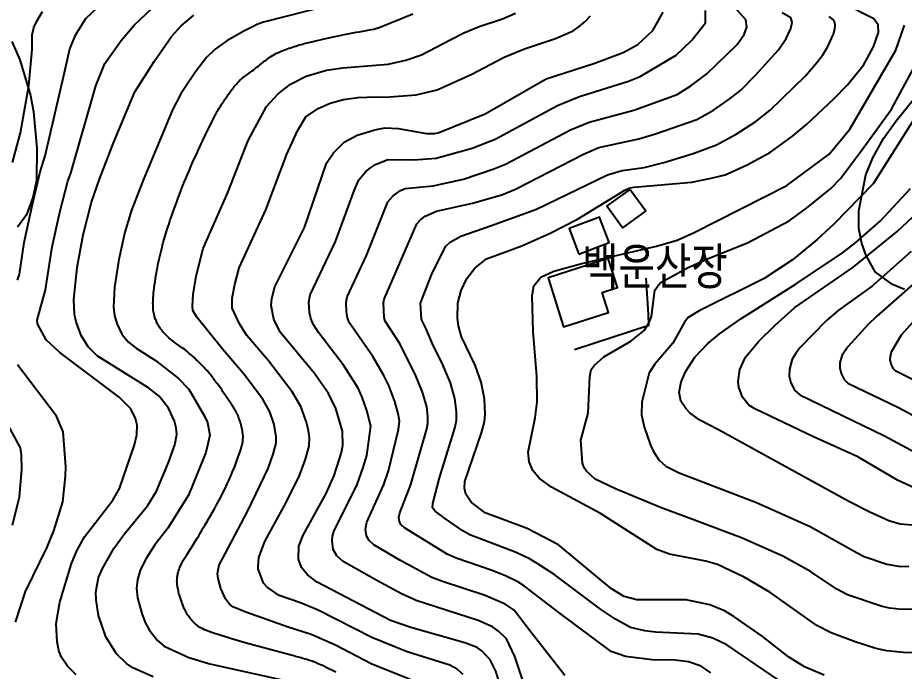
# Model space of a CAD drawing. Extents: x 197794 to 200030, y 561152 to 563931.
# Drawn here: x 198200.8 to 198413.7, y 562008.5 to 562165.4 of the extents above; entities that cross this region are included whole.
import ezdxf

# ---------------------------------------------------------------- set-up
doc = ezdxf.new("R2010")
doc.units = 0
for name, color, linetype in [('B0014111', 7, 'CONTINUOUS'), ('F0017111', 30, 'CONTINUOUS'), ('F0017114', 7, 'CONTINUOUS'), ('F0047224', 7, 'CONTINUOUS'), ('G0037213', 32, 'CONTINUOUS'), ('H0049140', 7, 'CONTINUOUS')]:
    doc.layers.add(name, color=color, linetype=linetype)
doc.styles.add('NGSW', font='romans.shx', dxfattribs={"bigfont": 'ngsw.shx'})

msp = doc.modelspace()

# ---------------------------------------------------------------- linework, layer by layer
at = {"layer": 'B0014111', "flags": 128}
for points in [[(198347.85, 562124.16), (198351.59, 562119), (198346.01, 562114.95), (198342.26, 562120.12)], [(198335.52, 562108.67), (198342.8, 562111.42), (198340.49, 562117.55), (198333.21, 562114.8)], [(198342.62, 562107.59), (198328.15, 562102.98), (198331.9, 562091.18), (198342.67, 562094.6), (198341.13, 562099.44), (198344.84, 562100.62)]]:
    msp.add_lwpolyline(points, close=True, dxfattribs=at)
at = {"layer": 'F0017111', "flags": 128}
for points, elevation in [([(198200.79, 562102.4), (198201.23, 562103.86), (198202.42, 562111.41), (198204.27, 562120.24), (198206.24, 562128.39), (198207.45, 562132.27), (198212.1, 562152.26), (198213.31, 562157.88), (198214.78, 562161.35), (198217.22, 562165.19), (198221.51, 562169.3)], 710), ([(198214.85, 562007.68), (198212.75, 562009.73), (198211.25, 562012.03), (198210.73, 562013.5), (198210.34, 562015.6), (198210.09, 562020.03), (198210.94, 562025.11), (198213.72, 562034.36), (198215, 562037.47), (198216.84, 562040.76), (198223.63, 562049.59), (198225.25, 562052.4), (198228.85, 562062.86), (198229.45, 562065.26), (198229.49, 562067.61), (198229.13, 562069.18), (198228.01, 562071.54), (198225.16, 562074.32), (198210.91, 562085.05), (198207.64, 562088.09), (198205.55, 562091.91), (198205.5, 562092.77), (198207.54, 562100.09), (198209.11, 562110.39), (198210.91, 562118.72), (198212.88, 562126.12), (198213.57, 562128.06), (198219.59, 562149.05), (198221.73, 562154.4), (198225.66, 562159.9), (198228.8, 562163.6), (198233.13, 562167.7)], 705), ([(198275.57, 562168.35), (198259.84, 562164.3), (198258.45, 562163.85), (198255.1, 562162.16), (198251.04, 562159.86), (198248.27, 562157.84), (198246.12, 562155.8), (198243.53, 562152.4), (198240.01, 562147.08), (198237.98, 562143.28), (198230.95, 562126.37), (198228.13, 562119.23), (198226.56, 562113.9), (198225.08, 562107.37), (198224.09, 562100.72), (198223.85, 562096.03), (198224.08, 562093.87), (198224.69, 562091.86), (198225.85, 562089.47), (198227.4, 562087.51), (198229.28, 562086.09), (198233.92, 562083.09), (198239.35, 562078.91), (198241.91, 562076.25), (198245.7, 562069.72), (198246.36, 562068.24), (198246.96, 562065.19), (198245.99, 562061), (198241.82, 562050.8), (198236.87, 562042.86), (198233.79, 562038.88), (198231.68, 562035.57), (198230.21, 562032.76), (198229.59, 562030.49), (198229.35, 562028.36), (198229.6, 562026.13), (198230.61, 562022.36), (198231.44, 562020.25), (198232.4, 562018.46), (198234.39, 562015.9), (198235.96, 562014.59), (198241.94, 562011.81), (198246.92, 562010.3), (198267.95, 562005.7)], 695), ([(198332.22, 562007.55), (198323.83, 562018.18), (198320, 562023.16), (198317.82, 562024.61), (198313.05, 562026.73), (198302.81, 562030.04), (198300.22, 562031.07), (198292.54, 562035.23), (198286.31, 562038.89), (198285.18, 562039.93), (198284.54, 562041.07), (198284.32, 562042.61), (198284.67, 562044.33), (198288.76, 562053.34), (198289.88, 562056.6), (198292.28, 562066.54), (198292.47, 562068.53), (198292.27, 562070.07), (198291.35, 562073.29), (198289.92, 562077.08), (198288.75, 562079.54), (198286.06, 562084.05), (198280.42, 562092.2), (198280.02, 562093.32), (198279.78, 562094.82), (198279.66, 562097.02), (198279.92, 562098.36), (198284.55, 562108.35), (198289.7, 562121.16), (198290.97, 562122.67), (198292.7, 562123.93), (198293.83, 562124.36), (198300.54, 562125.03), (198307.89, 562126.61), (198315.11, 562129.12), (198317.92, 562130.23), (198333.56, 562138.46), (198338.05, 562140.35), (198348.71, 562143.23), (198359.15, 562146.94), (198362.42, 562149.04), (198366.26, 562151.9), (198373.52, 562158.97), (198375.22, 562161.34), (198375.9, 562163.15), (198375.67, 562164.85), (198373.07, 562167.78)], 665), ([(198199.61, 562130.65), (198201.49, 562137.74), (198203.53, 562149.05), (198204.27, 562157.75), (198204.32, 562161.3), (198204.73, 562163.07), (198205.39, 562164.52), (198206.76, 562166.86)], 715), ([(198295.05, 562006.54), (198285.71, 562010.3), (198277.1, 562014.76), (198271.31, 562017.34), (198265.79, 562019.14), (198255.6, 562022.74), (198252.48, 562023.99), (198251.7, 562024.65), (198250.7, 562025.93), (198249.62, 562028.39), (198248.92, 562030.79), (198248.8, 562031.91), (198249.23, 562034.11), (198250.03, 562035.48), (198256, 562046.91), (198260.93, 562057.18), (198262.12, 562060.62), (198262.84, 562063.29), (198262.9, 562064.83), (198262.36, 562067.79), (198261.35, 562070.81), (198259.74, 562073.66), (198255.31, 562079.66), (198250.11, 562085.73), (198243.82, 562093.5), (198242.89, 562095.08), (198242.78, 562096.16), (198242.93, 562098.93), (198243.64, 562103.37), (198245.35, 562110), (198251.28, 562123.41), (198256.13, 562135.91), (198260.52, 562144.08), (198263.38, 562147.08), (198266.3, 562149.45), (198270.07, 562151.33), (198274.95, 562152.79), (198278.92, 562153.35), (198289.8, 562154.2), (198294.05, 562155.17), (198297.75, 562156.5), (198304.85, 562160.13), (198307.95, 562161.78), (198311.63, 562163.25), (198317.19, 562165.15), (198320.36, 562166.51)], 685), ([(198307.74, 562007.74), (198306.37, 562009.05), (198304.58, 562009.96), (198294.35, 562013.18), (198285.82, 562016.61), (198272.98, 562023.17), (198268.69, 562024.97), (198263.64, 562026.68), (198260.74, 562028.7), (198259.85, 562029.66), (198258.59, 562033.12), (198258.52, 562033.68), (198258.68, 562035.84), (198260.15, 562039.71), (198264.9, 562048.31), (198268.4, 562055.27), (198269.91, 562059.44), (198270.79, 562062.59), (198270.86, 562064.65), (198270.67, 562066.25), (198270.17, 562068.33), (198268.84, 562072.1), (198266.76, 562075.63), (198261.02, 562083.03), (198255.86, 562089.14), (198254.05, 562091.91), (198252.29, 562095.68), (198252.34, 562098.04), (198252.92, 562101.37), (198253.96, 562105.38), (198260.36, 562119.28), (198265.45, 562132.64), (198267.98, 562138.22), (198270.01, 562141.58), (198272.99, 562143.59), (198275.85, 562144.84), (198279.06, 562145.75), (198282.47, 562146.24), (198286.87, 562146.38), (198289.12, 562146.31), (198296.49, 562146.88), (198301.51, 562148.06), (198309.7, 562151.74), (198317.62, 562155.94), (198322.52, 562157.9), (198329.93, 562160.43), (198334.16, 562162.25), (198335.57, 562163.19), (198337.01, 562164.39), (198338.35, 562165.84)], 680), ([(198323.56, 562001.98), (198320.16, 562012.05), (198318.2, 562016.33), (198316.22, 562018.19), (198314.79, 562019.2), (198311.35, 562020.75), (198296.5, 562025.48), (198292.98, 562027.14), (198287.04, 562030.28), (198278.95, 562034.84), (198277.44, 562036.23), (198276.58, 562037.75), (198276.3, 562039.8), (198276.42, 562040.99), (198276.75, 562042.09), (198282.31, 562053.35), (198283.79, 562057.44), (198284.62, 562060.34), (198285.62, 562067.35), (198284.67, 562071.08), (198283.56, 562074.32), (198282.54, 562076.46), (198279.07, 562082.03), (198273.05, 562089.86), (198271.75, 562091.82), (198271.22, 562093.17), (198270.89, 562094.73), (198270.71, 562097.08), (198271.06, 562098.87), (198277.1, 562111.67), (198281.66, 562124.08), (198282.74, 562126.45), (198284.43, 562128.46), (198285.52, 562129.38), (198286.73, 562130.14), (198289.69, 562131.33), (198295.9, 562131.24), (198301.33, 562131.68), (198309.94, 562134.08), (198315.48, 562136.26), (198330.42, 562144.28), (198335.73, 562146.45), (198347.46, 562150.12), (198350.3, 562151.28), (198358.95, 562156.37), (198362.68, 562159.99), (198365.95, 562164.17), (198365.95, 562167.1)], 670), ([(198367.27, 562008.12), (198364.95, 562009.79), (198361.84, 562010.79), (198358.69, 562011.17), (198353.16, 562011.28), (198346.71, 562012.06), (198343.3, 562013.3), (198330.74, 562022.65), (198322.46, 562028.98), (198320.86, 562030.02), (198318.08, 562031.35), (198314.74, 562032.71), (198306.09, 562035.65), (198303.94, 562036.66), (198293.67, 562042.94), (198292.92, 562043.64), (198292.49, 562044.4), (198292.35, 562045.42), (198292.58, 562046.57), (198295.21, 562053.33), (198299.03, 562066.72), (198299.3, 562068.06), (198299.31, 562069.71), (198299.02, 562072.02), (198298.03, 562075.51), (198296.29, 562079.85), (198292.45, 562087.31), (198289.08, 562092.57), (198288.82, 562093.46), (198288.61, 562096.96), (198288.78, 562097.86), (198296.67, 562115.88), (198297.51, 562116.88), (198298.66, 562117.72), (198301.4, 562118.95), (198309.99, 562120.91), (198317.04, 562122.9), (198320.36, 562124.2), (198336.69, 562132.64), (198340.37, 562134.25), (198349.96, 562136.35), (198353.98, 562137.48), (198363.86, 562140.92), (198367.87, 562143.22), (198371.86, 562145.96), (198374.46, 562147.97), (198377.98, 562151.57), (198383.48, 562157.65), (198385.35, 562160.41), (198386.44, 562162.77), (198386.78, 562164.35), (198386.44, 562165.32), (198384.35, 562166.55)], 660), ([(198383.36, 562006.45), (198371.06, 562014.9), (198367.72, 562016.46), (198364.23, 562017.4), (198353.92, 562017.93), (198351.42, 562018.21), (198347.98, 562019.05), (198344.37, 562021), (198340.77, 562023.45), (198329.53, 562031.81), (198325.56, 562034.36), (198323.89, 562035.43), (198320.46, 562037.05), (198309.37, 562041.27), (198307.66, 562042.25), (198303.54, 562045.12), (198301.04, 562046.99), (198300.45, 562047.72), (198300.49, 562048.81), (198302.07, 562054.93), (198305.78, 562066.91), (198306.14, 562068.69), (198306.15, 562070.89), (198305.77, 562073.97), (198304.71, 562077.72), (198302.65, 562082.61), (198300.66, 562086.54), (198298.82, 562090.9), (198297.75, 562092.94), (198297.56, 562096.9), (198300.32, 562104.07), (198303.63, 562110.59), (198304.63, 562111.51), (198307.25, 562112.92), (198314.37, 562115.4), (198325.39, 562119.43), (198342.43, 562127.68), (198345.95, 562128.7), (198351.21, 562129.47), (198355.98, 562130.64), (198362.97, 562132.82), (198368.58, 562134.9), (198373.32, 562137.41), (198378.04, 562140.5), (198381.5, 562143.18), (198389.93, 562151.46), (198392.71, 562154.63), (198394.12, 562156.49), (198395.21, 562158.31), (198396.66, 562161.45), (198397.03, 562162.66), (198397.12, 562163.55), (198396.98, 562164.25), (198396.66, 562164.85), (198395.62, 562165.65)], 655), ([(198200.28, 562020.33), (198202.7, 562027.65), (198207.89, 562038.31), (198209.47, 562042.21), (198211.63, 562049.2), (198212.3, 562055.36), (198212.41, 562057.59), (198211.76, 562065.97), (198210.15, 562069.76), (198200.79, 562082.04)], 710), ([(198199.56, 562043.6), (198201.28, 562050.41), (198201.79, 562056.92), (198201.7, 562060.46), (198201.49, 562062.16), (198193.93, 562075.99)], 715)]:
    msp.add_lwpolyline(points, dxfattribs=dict(at, elevation=elevation))
at = {"layer": 'F0017111', "elevation": 690, "flags": 128}
msp.add_lwpolyline([(198277.18, 562008.32), (198274.87, 562009.47, 0.02), (198272.1, 562010.69, 0.02), (198269.63, 562011.52, 0.01), (198266.77, 562012.29), (198262.9, 562013.32), (198255.41, 562015.39), (198251.89, 562016.39, -0.01), (198250.94, 562016.68), (198248.4, 562017.48, -0.02), (198245.67, 562018.5, -0.04), (198244.22, 562019.29, -0.03), (198243.68, 562019.7, -0.02), (198243.05, 562020.28, -0.03), (198242.25, 562021.18, -0.03), (198241.55, 562022.19, -0.03), (198240.83, 562023.55, -0.02), (198240.12, 562025.37, -0.01), (198239.55, 562027.22, -0.02), (198239.26, 562028.46, -0.02), (198239.11, 562029.52, -0.03), (198239.07, 562030.13, -0.03), (198239.11, 562030.78, -0.02), (198239.25, 562031.73, -0.02), (198239.5, 562032.8, -0.03), (198239.72, 562033.43, -0.02), (198240.15, 562034.35, -0.02), (198240.83, 562035.54, -0.01), (198241.43, 562036.49), (198242.41, 562038.02, 0.01), (198245.39, 562042.92, 0.01), (198248.91, 562049.05, 0.02), (198251.14, 562053.48, 0.02), (198253.46, 562059.09, 0.02), (198254.63, 562062.61, 0.05), (198254.89, 562063.98, 0.01), (198254.93, 562064.63, 0.02), (198254.93, 562065.01, 0.03), (198254.83, 562065.87, 0.02), (198254.55, 562067.25, 0.02), (198254.16, 562068.67, 0.03), (198253.85, 562069.52, 0.02), (198253.34, 562070.6, 0.02), (198252.72, 562071.69, 0.01), (198252.22, 562072.47), (198251.05, 562074.22, 0.01), (198248.51, 562077.87, 0.01), (198246.81, 562080.09, 0.02), (198246.09, 562080.89, 0.01), (198243.61, 562083.39, 0.05), (198239.17, 562086.95, -0.07), (198235.97, 562089.71, -0.01), (198235.15, 562090.69, -0.03), (198234.81, 562091.17, -0.02), (198234.35, 562092.02, -0.02), (198233.94, 562092.97, -0.02), (198233.64, 562093.87, -0.02), (198233.48, 562094.48, -0.02), (198233.38, 562095.15, -0.02), (198233.32, 562096.09, -0.02), (198233.33, 562097.63, -0.01), (198233.51, 562099.83, -0.01), (198233.9, 562102.76, -0.01), (198234.36, 562105.37, -0.01), (198234.94, 562108.08, -0.01), (198235.56, 562110.61, -0.01), (198235.86, 562111.68), (198236.74, 562114.62, -0.02), (198240.51, 562125.13, -0.02), (198247.06, 562139.6), (198248.47, 562142.42, -0.01), (198248.74, 562142.93, -0.02), (198249.65, 562144.39, -0.01), (198251.38, 562146.92, -0.01), (198252.68, 562148.68, -0.02), (198253.33, 562149.47, -0.02), (198254.19, 562150.37, -0.03), (198254.94, 562151), (198255.28, 562151.25), (198255.98, 562151.76, 0.01), (198258.98, 562154.08, -0.02), (198261.35, 562155.88, -0.04), (198262.97, 562156.84, -0.03), (198265.53, 562157.9, -0.01), (198268.86, 562158.96, -0.02), (198271.8, 562159.71), (198274.42, 562160.29), (198278.91, 562161.25, -0.01), (198285.3, 562162.44, 0.04), (198287.28, 562162.92, 0.02), (198287.63, 562163.05), (198295.66, 562166.29)], format="xyb", dxfattribs=at)
at = {"layer": 'F0017111'}
for points, elevation in [([(198415.74, 562012.95), (198413.52, 562013), (198409.51, 562013.43), (198406.87, 562014.02), (198401.87, 562015.63), (198396.09, 562017.73), (198392.66, 562019.5), (198381.42, 562027.48), (198375.23, 562031.11), (198368.82, 562034.14), (198366.07, 562034.98), (198357.3, 562036.61), (198354.25, 562037.77), (198340.76, 562046.43), (198328.96, 562052.68), (198326.03, 562054.84), (198324.52, 562056.69), (198323.58, 562058.83), (198323.36, 562061.12), (198325.07, 562069.35), (198325.56, 562073.21), (198325.45, 562079.31), (198324.56, 562090.1), (198324.35, 562098.52), (198324.71, 562101.01), (198326.4, 562103.15), (198329.52, 562104.58), (198336.28, 562106.36), (198354.18, 562110.54), (198359.16, 562111.97), (198363.27, 562113.84), (198385.45, 562125.08), (198395.64, 562132.64), (198400.63, 562138.67), (198411.65, 562157.58), (198413.73, 562163.61)], 645), ([(198416.11, 562023.42), (198413.15, 562023.36), (198410.15, 562023.67), (198408.16, 562024.12), (198400.08, 562026.9), (198397.51, 562028.23), (198391.19, 562032.48), (198384.54, 562036.18), (198374.62, 562040.53), (198362.06, 562045.26), (198355.12, 562047.83), (198344.34, 562052.28), (198339.49, 562054.67), (198337.35, 562056.56), (198336.8, 562057.33), (198336.45, 562058.49), (198335.99, 562063.98), (198337.78, 562070.47), (198338.21, 562079.3), (198338.5, 562080.96), (198339.22, 562081.94), (198341.54, 562084), (198348, 562087.77), (198351.23, 562090.32), (198352.38, 562092.09), (198352.99, 562093.65), (198353.81, 562100.03), (198355.06, 562101.76), (198361.65, 562105.38), (198366.62, 562107.62), (198376.06, 562111.38), (198386.02, 562116.62), (198390.23, 562119.64), (198396.05, 562124.43), (198398.38, 562126.77), (198403.4, 562133.54), (198410.61, 562143.45), (198421.42, 562163.4)], 640), ([(198420.41, 562147.89), (198406.21, 562125.54), (198396.75, 562115.84), (198392.73, 562112.14), (198386.88, 562107.29), (198380.06, 562102.82), (198364.43, 562095.05), (198361.8, 562093.47), (198360.9, 562092.32), (198358.13, 562087.28), (198353.75, 562082.25), (198352.41, 562080.16), (198350.7, 562073.09), (198350.6, 562070.04), (198351.19, 562067.21), (198352.76, 562062.8), (198353.43, 562061.31), (198354.77, 562059.3), (198356.42, 562057.77), (198359.61, 562056.13), (198378.22, 562049.07), (198391.12, 562043.26), (198402.36, 562036.96), (198404.07, 562036.07), (198409.46, 562034.22), (198412.78, 562033.71), (198414.76, 562033.75)], 635), ([(198416.51, 562043.52), (198412.66, 562043.8), (198410, 562044.62), (198405.44, 562046.7), (198400.35, 562049.24), (198369.06, 562066.48), (198364.56, 562068.76), (198362.19, 562070.54), (198361.21, 562071.57), (198360.05, 562073.38), (198359.67, 562075.55), (198360.11, 562077.99), (198361.23, 562080.58), (198363.38, 562083.93), (198366.51, 562087.18), (198369.28, 562089.48), (198374.41, 562093.15), (198387.76, 562101.51), (198398.82, 562108.93), (198402.04, 562111.42), (198408, 562116.67), (198415.17, 562124.41)], 630), ([(198415.32, 562109.25), (198406.03, 562101.04), (198397.81, 562095.1), (198394.94, 562092.66), (198388.64, 562086.13), (198387.54, 562084.69), (198386.8, 562083.42), (198386.11, 562081.07), (198386.03, 562079.36), (198386.45, 562077.75), (198387.44, 562075.94), (198388.61, 562074.84), (198408.94, 562065.06), (198420.25, 562058.97)], 620), ([(198417.15, 562102.67), (198407.07, 562093.73), (198404.89, 562091.64), (198400.12, 562086.41), (198398.75, 562084.37), (198398.23, 562082.61), (198398.17, 562081.33), (198398.5, 562080), (198399.26, 562078.52), (198400.14, 562077.7), (198412.31, 562071.8), (198424.14, 562065.54)], 615), ([(198419.87, 562076.5), (198411.68, 562080.55), (198411.09, 562081.1), (198410.56, 562082.25), (198410.3, 562083.3), (198410.34, 562084.15), (198410.69, 562085.33), (198412.98, 562089.24), (198420.48, 562097.57)], 610)]:
    msp.add_lwpolyline(points, dxfattribs=dict(at, elevation=elevation))
at = {"layer": 'F0017114', "flags": 128}
for points, elevation in [([(198394.46, 562007.56), (198389.74, 562009.56), (198385.9, 562011.98), (198379.54, 562016.99), (198372.73, 562021.7), (198370.53, 562023), (198367.02, 562024.48), (198361.33, 562025.68), (198349.48, 562025.67), (198346.45, 562026.5), (198343.36, 562028.34), (198330.69, 562038.91), (198323.16, 562042.76), (198313.08, 562046.57), (198309.67, 562049.1), (198308.4, 562051.04), (198308.07, 562052.51), (198308.16, 562054.1), (198312.16, 562065.75), (198312.89, 562068.43), (198313.08, 562070.21), (198312.91, 562073.94), (198312.12, 562077.9), (198310.66, 562081.97), (198307.38, 562088.78), (198306.64, 562091.47), (198306.42, 562093.31), (198306.51, 562096.84), (198307.29, 562099.91), (198308.68, 562102.76), (198310.59, 562105.31), (198313.38, 562107.49), (198321.85, 562110.66), (198328.65, 562113.65), (198335.23, 562117.03), (198346.62, 562123.96), (198347.78, 562124.54), (198348.85, 562124.71), (198362.67, 562125.94), (198367.29, 562126.85), (198370.65, 562127.68), (198375.95, 562130.09), (198381.58, 562133.09), (198386.85, 562136.97), (198390.22, 562139.79), (198396.95, 562146.05), (198399.99, 562149.23), (198403.89, 562153.97), (198406.25, 562158.43), (198407.51, 562161.84), (198407.39, 562163.68), (198406.36, 562165.09), (198399.12, 562168.81)], 650), ([(198233.35, 562007.21), (198228.46, 562009.39), (198226.95, 562010.38), (198224.54, 562012.68), (198221.97, 562016.76), (198220.25, 562021.93), (198219.63, 562025.68), (198219.61, 562027.49), (198220.24, 562031), (198221.16, 562033.18), (198223.93, 562038.01), (198226.42, 562041.45), (198231.98, 562048.23), (198234.18, 562051.72), (198237.07, 562058.64), (198238.52, 562062.91), (198239, 562065.38), (198238.86, 562066.95), (198238.49, 562068.54), (198237.05, 562071.67), (198234.78, 562074.59), (198232.25, 562076.54), (198219.91, 562084.23), (198217.73, 562086.4), (198216.03, 562089.13), (198214.85, 562092.38), (198214.5, 562094.15), (198214.29, 562097.78), (198215.07, 562105.46), (198216.54, 562113.29), (198218.57, 562121.08), (198220.46, 562126.62), (198223.84, 562135.36), (198228.97, 562147.58), (198233.58, 562154.89), (198237.77, 562160.87), (198240.07, 562163.4), (198243.14, 562165.97)], 700), ([(198316.38, 562005.97), (198315.64, 562008.59), (198314.28, 562011.27), (198312.36, 562013.38), (198311.15, 562014.21), (198308.17, 562015.34), (198295.24, 562019.06), (198290.32, 562020.73), (198272.76, 562029.93), (198270.4, 562031.65), (198269, 562033.4), (198268.25, 562035.45), (198268.29, 562038.53), (198269.39, 562041.18), (198274.92, 562051.22), (198276.81, 562055.51), (198278.59, 562061.03), (198278.88, 562062.76), (198278.78, 562066.17), (198277.19, 562071.56), (198275.48, 562075.2), (198272.09, 562080), (198263.88, 562089.9), (198262.29, 562093.01), (198261.7, 562096.29), (198261.82, 562097.99), (198262.57, 562100.76), (198269.66, 562115), (198274.94, 562130.48), (198276.61, 562132.99), (198279.18, 562135.5), (198282.36, 562137.19), (198286.58, 562138.47), (198289, 562138.93), (198292.16, 562138.77), (198298.95, 562137.61), (198300.92, 562137.58), (198301.77, 562137.79), (198313.04, 562142.28), (198327.69, 562150.68), (198339.14, 562154.42), (198346.22, 562157), (198349.71, 562158.98), (198353.34, 562162.35), (198355.78, 562166.72)], 675)]:
    msp.add_lwpolyline(points, dxfattribs=dict(at, elevation=elevation))
at = {"layer": 'F0017114', "elevation": 625}
msp.add_lwpolyline([(198420.68, 562050.4), (198412.05, 562054.42), (198402.53, 562060.01), (198391.88, 562064.77), (198377.76, 562071.55), (198376.39, 562072.42), (198374.83, 562074.3), (198373.97, 562076.71), (198373.82, 562078.07), (198374.17, 562080.98), (198375.55, 562083.95), (198378.76, 562087.76), (198382.57, 562091.54), (198387.42, 562095.81), (198401.32, 562105.46), (198412, 562114.06), (198424.57, 562125.81)], dxfattribs=at)
at = {"layer": 'F0047224', "flags": 128}
msp.add_lwpolyline([(198334.48, 562085.77), (198352.32, 562091.63), (198352.27, 562094.21), (198351.68, 562102.91)], dxfattribs=at)
at = {"layer": 'G0037213', "flags": 128}
for points in [[(198199.38, 562159.69), (198201.31, 562155.28), (198203.93, 562146.71), (198204.66, 562142.82), (198205.42, 562134.08), (198205.32, 562126.33), (198204.48, 562122.2), (198202.96, 562118.07), (198200.74, 562115.11)], [(198413.73, 562100.15), (198410.88, 562101.39), (198406.66, 562104.39), (198404.49, 562108.29), (198403.47, 562111.23), (198402.74, 562114.77), (198402.75, 562119.03), (198404.43, 562127.67), (198406.1, 562131.75), (198408.72, 562136.4), (198411.73, 562140.65), (198418.82, 562149.43)]]:
    msp.add_lwpolyline(points, dxfattribs=at)

# ---------------------------------------------------------------- texts
at = {"layer": 'H0049140', "style": 'NGSW'}
msp.add_text('백운산장', height=10, dxfattribs=at).set_placement((198336.324, 562100.336))

doc.saveas('drawing.dxf')
